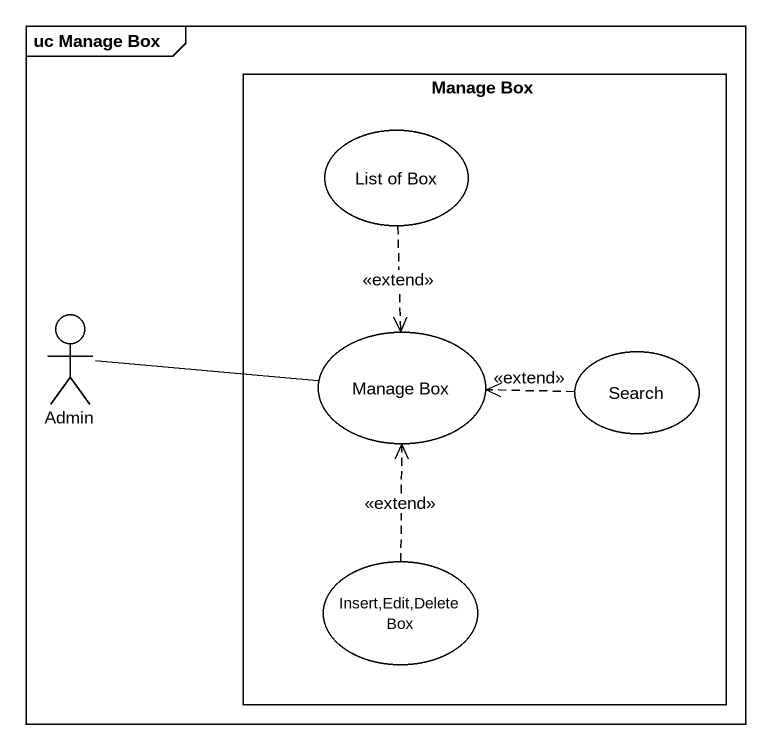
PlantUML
@startuml
mainframe uc Manage Box
rectangle "Manage Box" as Manage_Box {
  usecase "List of Box" as List_of_Box
  usecase "Manage Box" as Manage_Box_2
  usecase Search
  usecase "Insert,Edit,Delete Box" as Insert_Edit_Delete_Box
}
actor Admin
List_of_Box ..> Manage_Box_2 : <<extend>>
Admin -right- Manage_Box_2
Search .left.> Manage_Box_2 : <<extend>>
Insert_Edit_Delete_Box .up.> Manage_Box_2 : <<extend>>
@enduml
